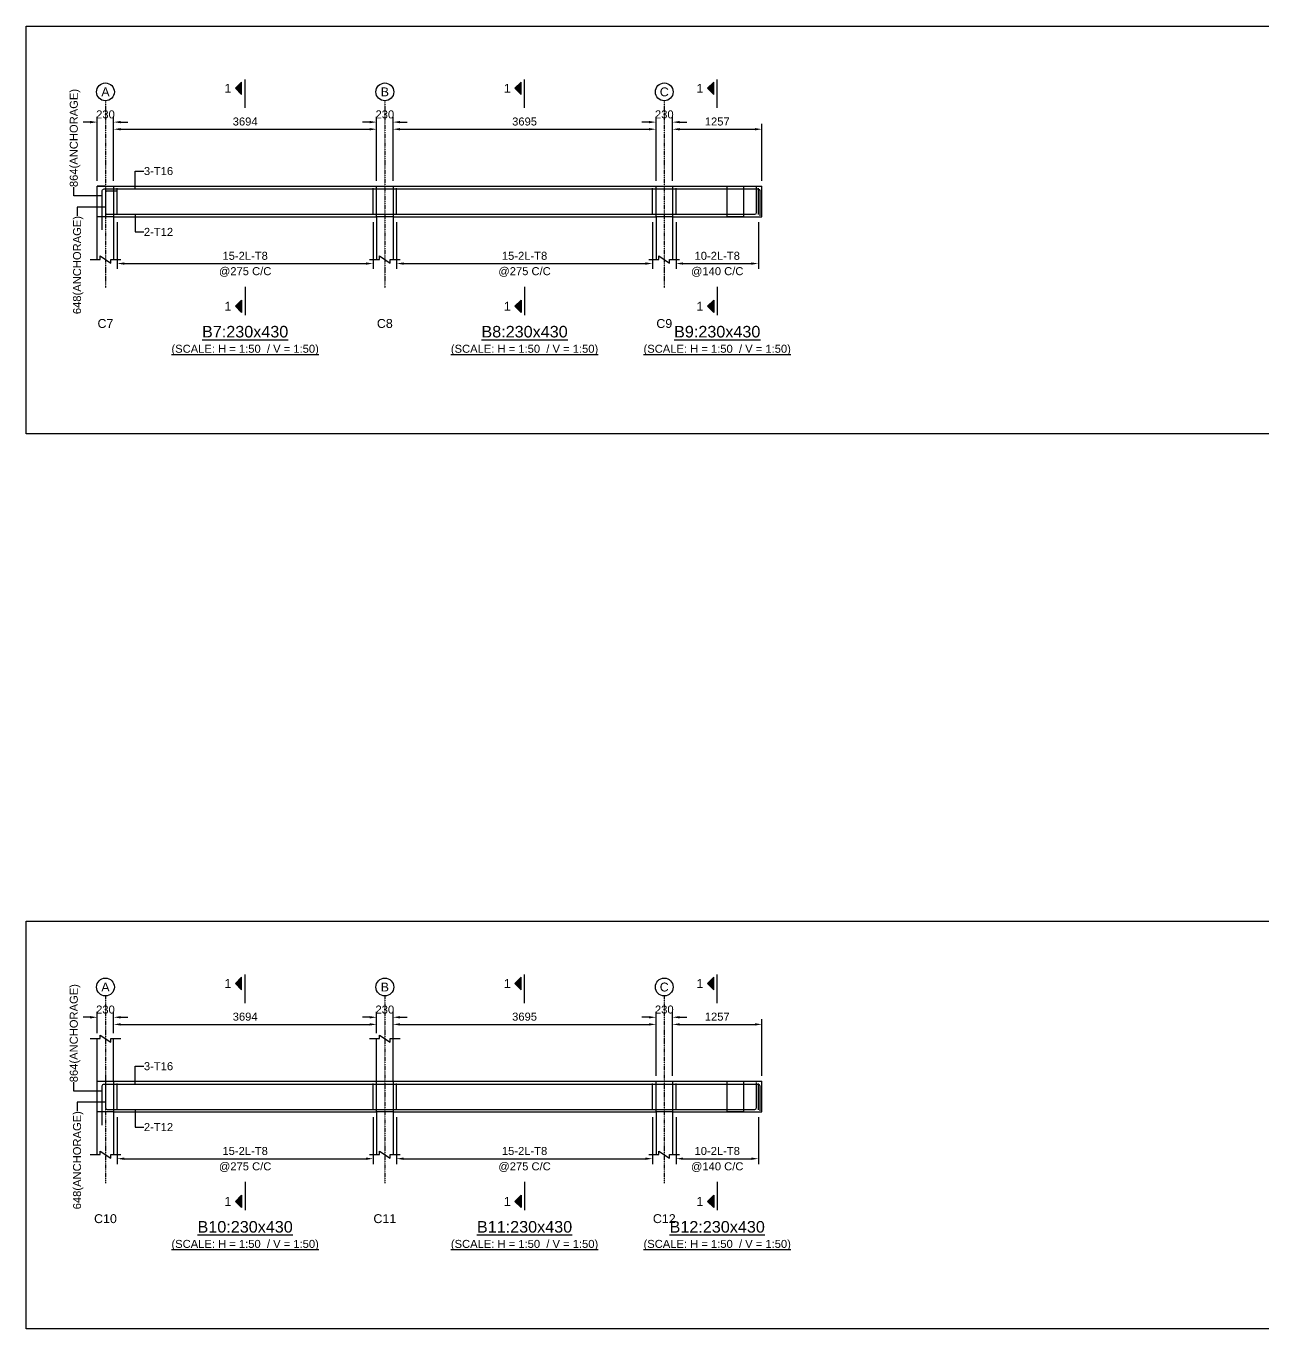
# Model space of a CAD drawing. Header units: inches. Extents: x -816171 to 9366335, y -450961 to 689132.
# Drawn here: x 2639251 to 2673996, y 283826 to 320446 of the extents above; entities that cross this region are included whole.
import ezdxf
from ezdxf.enums import TextEntityAlignment as Align

# ---------------------------------------------------------------- set-up
doc = ezdxf.new("R2010")
doc.units = ezdxf.units.IN
doc.header["$MEASUREMENT"] = 0
doc.linetypes.add('SCCenter', pattern=[1.2, 0.5, -0.3, 0.1, -0.3])
doc.linetypes.add('SCHidden', pattern=[1000, 500, -500])
for name, color, linetype in [('Concrete Line', 2, 'Continuous'), ('Cut Line', 31, 'Continuous'), ('Dimension', 31, 'Continuous'), ('Grid', 8, 'Continuous'), ('Labels', 4, 'Continuous'), ('Labels_Support', 4, 'Continuous'), ('Link', 225, 'Continuous'), ('Reinforcement', 130, 'Continuous'), ('Schedule Border', 60, 'Continuous'), ('Section Mark', 5, 'Continuous'), ('Solid', 25, 'Continuous'), ('Text', 31, 'Continuous'), ('Text_Scale', 31, 'Continuous')]:
    doc.layers.add(name, color=color, linetype=linetype)
doc.styles.add('SC-SansSerif', font='SansSerif')
doc.styles.get("Standard").update_dxf_attribs({"font": 'txt.shx'})
doc.dimstyles.new('SCBBSDimStyl', dxfattribs={"dimtxt": 225, "dimasz": 200, "dimexe": 150, "dimexo": 150, "dimgap": 100, "dimtad": 1, "dimtoh": 1, "dimdec": 0, "dimzin": 0, "dimdsep": 46, "dimtxsty": 'SC-SansSerif', "dimcen": 0.09, "dimclrd": 8, "dimclre": 8, "dimclrt": 31, "dimadec": 0, "dimazin": 0, "dimtfac": 1, "dimtdec": 0, "dimtix": 1, "dimtofl": 0, "dimtmove": 0, "dimatfit": 3, "dimfxl": 1, "dimtolj": 1, "dimtzin": 0, "dimarcsym": 0})
doc.dimstyles.get("Standard").update_dxf_attribs({"dimtxt": 0.18, "dimasz": 0.18, "dimexe": 0.18, "dimexo": 0.0625, "dimgap": 0.09, "dimtad": 0, "dimtih": 1, "dimtoh": 1, "dimdec": 4, "dimzin": 0, "dimdsep": 46, "dimtxsty": 'Standard', "dimcen": 0.09, "dimadec": 0, "dimazin": 0, "dimtfac": 1, "dimtdec": 4, "dimtofl": 0, "dimtmove": 0, "dimatfit": 3, "dimfxl": 1, "dimtolj": 1, "dimtzin": 0, "dimarcsym": 0})

# ---------------------------------------------------------------- blocks, each defined once
blk = doc.blocks.new('*D833')
at = {"layer": 'DEFPOINTS', "color": 0, "transparency": 16777216}
for p in [(2641811, 315086), (2648999, 315086), (2648999, 313771)]:
    blk.add_point(p, dxfattribs=at)
at = {"layer": 'Dimension', "color": 8, "lineweight": -2, "transparency": 16777216}
for p, q in [((2641811, 314936), (2641811, 313621)), ((2648999, 314936), (2648999, 313621)), ((2642011, 313771), (2648799, 313771))]:
    blk.add_line(p, q, dxfattribs=at)
at = {"layer": 'Dimension', "color": 8, "transparency": 16777216}
for points in [[(2642011, 313804), (2642011, 313738), (2641811, 313771)], [(2648799, 313804), (2648799, 313738), (2648999, 313771)]]:
    blk.add_solid(points, dxfattribs=at)
at = {"layer": 'Dimension', "color": 31, "transparency": 16777216, "char_height": 225, "attachment_point": 5, "style": 'SC-SansSerif'}
for s, insert in [('\\A1;15-2L-T8', (2645405, 313987)), ('\\A1;@275 C/C', (2645405, 313534))]:
    blk.add_mtext(s, dxfattribs=dict(at, insert=insert))
blk = doc.blocks.new('*D834')
at = {"layer": 'DEFPOINTS', "color": 0, "transparency": 16777216}
for p in [(2649659, 315086), (2656849, 315086), (2656849, 313771)]:
    blk.add_point(p, dxfattribs=at)
at = {"layer": 'Dimension', "color": 8, "lineweight": -2, "transparency": 16777216}
for p, q in [((2649659, 314936), (2649659, 313621)), ((2656849, 314936), (2656849, 313621)), ((2649859, 313771), (2656649, 313771))]:
    blk.add_line(p, q, dxfattribs=at)
at = {"layer": 'Dimension', "color": 8, "transparency": 16777216}
for points in [[(2649859, 313804), (2649859, 313738), (2649659, 313771)], [(2656649, 313804), (2656649, 313738), (2656849, 313771)]]:
    blk.add_solid(points, dxfattribs=at)
at = {"layer": 'Dimension', "color": 31, "transparency": 16777216, "char_height": 225, "attachment_point": 5, "style": 'SC-SansSerif'}
for s, insert in [('\\A1;15-2L-T8', (2653254, 313987)), ('\\A1;@275 C/C', (2653254, 313534))]:
    blk.add_mtext(s, dxfattribs=dict(at, insert=insert))
blk = doc.blocks.new('*D835')
at = {"layer": 'DEFPOINTS', "color": 0, "transparency": 16777216}
for p in [(2657509, 315086), (2659823, 315086), (2659823, 313771)]:
    blk.add_point(p, dxfattribs=at)
at = {"layer": 'Dimension', "color": 8, "lineweight": -2, "transparency": 16777216}
for p, q in [((2657509, 314936), (2657509, 313621)), ((2659823, 314936), (2659823, 313621)), ((2657709, 313771), (2659623, 313771))]:
    blk.add_line(p, q, dxfattribs=at)
at = {"layer": 'Dimension', "color": 8, "transparency": 16777216}
for points in [[(2657709, 313804), (2657709, 313738), (2657509, 313771)], [(2659623, 313804), (2659623, 313738), (2659823, 313771)]]:
    blk.add_solid(points, dxfattribs=at)
at = {"layer": 'Dimension', "color": 31, "transparency": 16777216, "char_height": 225, "attachment_point": 5, "style": 'SC-SansSerif'}
for s, insert in [('\\A1;10-2L-T8', (2658666, 313987)), ('\\A1;@140 C/C', (2658666, 313534))]:
    blk.add_mtext(s, dxfattribs=dict(at, insert=insert))
blk = doc.blocks.new('*D842')
at = {"layer": 'DEFPOINTS', "color": 0, "transparency": 16777216}
for p in [(2649099, 317546), (2641711, 315946), (2649099, 315946)]:
    blk.add_point(p, dxfattribs=at)
at = {"layer": 'Dimension', "color": 8, "lineweight": -2, "transparency": 16777216}
for p, q in [((2641711, 316096), (2641711, 317696)), ((2641911, 317546), (2648899, 317546)), ((2649099, 316096), (2649099, 317696))]:
    blk.add_line(p, q, dxfattribs=at)
at = {"layer": 'Dimension', "color": 8, "transparency": 16777216}
for points in [[(2641911, 317579), (2641911, 317513), (2641711, 317546)], [(2648899, 317579), (2648899, 317513), (2649099, 317546)]]:
    blk.add_solid(points, dxfattribs=at)
at = {"layer": 'Dimension', "color": 31, "transparency": 16777216, "insert": (2645405, 317762), "char_height": 225, "attachment_point": 5, "style": 'SC-SansSerif'}
blk.add_mtext('\\A1;3694', dxfattribs=at)
blk = doc.blocks.new('*D843')
at = {"layer": 'DEFPOINTS', "color": 0, "transparency": 16777216}
for p in [(2656949, 317546), (2649559, 315946), (2656949, 315946)]:
    blk.add_point(p, dxfattribs=at)
at = {"layer": 'Dimension', "color": 8, "lineweight": -2, "transparency": 16777216}
for p, q in [((2649559, 316096), (2649559, 317696)), ((2649759, 317546), (2656749, 317546)), ((2656949, 316096), (2656949, 317696))]:
    blk.add_line(p, q, dxfattribs=at)
at = {"layer": 'Dimension', "color": 8, "transparency": 16777216}
for points in [[(2649759, 317579), (2649759, 317513), (2649559, 317546)], [(2656749, 317579), (2656749, 317513), (2656949, 317546)]]:
    blk.add_solid(points, dxfattribs=at)
at = {"layer": 'Dimension', "color": 31, "transparency": 16777216, "insert": (2653254, 317762), "char_height": 225, "attachment_point": 5, "style": 'SC-SansSerif'}
blk.add_mtext('\\A1;3695', dxfattribs=at)
blk = doc.blocks.new('*D844')
at = {"layer": 'DEFPOINTS', "color": 0, "transparency": 16777216}
for p in [(2659923, 317546), (2657409, 315946), (2659923, 315946)]:
    blk.add_point(p, dxfattribs=at)
at = {"layer": 'Dimension', "color": 8, "lineweight": -2, "transparency": 16777216}
for p, q in [((2657409, 316096), (2657409, 317696)), ((2657609, 317546), (2659723, 317546)), ((2659923, 316096), (2659923, 317696))]:
    blk.add_line(p, q, dxfattribs=at)
at = {"layer": 'Dimension', "color": 8, "transparency": 16777216}
for points in [[(2657609, 317579), (2657609, 317513), (2657409, 317546)], [(2659723, 317579), (2659723, 317513), (2659923, 317546)]]:
    blk.add_solid(points, dxfattribs=at)
at = {"layer": 'Dimension', "color": 31, "transparency": 16777216, "insert": (2658666, 317762), "char_height": 225, "attachment_point": 5, "style": 'SC-SansSerif'}
blk.add_mtext('\\A1;1257', dxfattribs=at)
blk = doc.blocks.new('*D845')
at = {"layer": 'DEFPOINTS', "color": 0, "transparency": 16777216}
for p in [(2641711, 317746), (2641251, 315946), (2641711, 315946)]:
    blk.add_point(p, dxfattribs=at)
at = {"layer": 'Dimension', "color": 8, "lineweight": -2, "transparency": 16777216}
for p, q in [((2641251, 316096), (2641251, 317896)), ((2641711, 316096), (2641711, 317896)), ((2641051, 317746), (2640851, 317746)), ((2641911, 317746), (2642111, 317746))]:
    blk.add_line(p, q, dxfattribs=at)
at = {"layer": 'Dimension', "color": 8, "transparency": 16777216}
for points in [[(2641051, 317779), (2641051, 317713), (2641251, 317746)], [(2641911, 317779), (2641911, 317713), (2641711, 317746)]]:
    blk.add_solid(points, dxfattribs=at)
at = {"layer": 'Dimension', "color": 31, "transparency": 16777216, "insert": (2641481, 317962), "char_height": 225, "attachment_point": 5, "style": 'SC-SansSerif'}
blk.add_mtext('\\A1;230', dxfattribs=at)
blk = doc.blocks.new('*D846')
at = {"layer": 'DEFPOINTS', "color": 0, "transparency": 16777216}
for p in [(2649559, 317746), (2649099, 315946), (2649559, 315946)]:
    blk.add_point(p, dxfattribs=at)
at = {"layer": 'Dimension', "color": 8, "lineweight": -2, "transparency": 16777216}
for p, q in [((2649099, 316096), (2649099, 317896)), ((2649559, 316096), (2649559, 317896)), ((2648899, 317746), (2648699, 317746)), ((2649759, 317746), (2649959, 317746))]:
    blk.add_line(p, q, dxfattribs=at)
at = {"layer": 'Dimension', "color": 8, "transparency": 16777216}
for points in [[(2648899, 317779), (2648899, 317713), (2649099, 317746)], [(2649759, 317779), (2649759, 317713), (2649559, 317746)]]:
    blk.add_solid(points, dxfattribs=at)
at = {"layer": 'Dimension', "color": 31, "transparency": 16777216, "insert": (2649329, 317962), "char_height": 225, "attachment_point": 5, "style": 'SC-SansSerif'}
blk.add_mtext('\\A1;230', dxfattribs=at)
blk = doc.blocks.new('*D847')
at = {"layer": 'DEFPOINTS', "color": 0, "transparency": 16777216}
for p in [(2657409, 317746), (2656949, 315946), (2657409, 315946)]:
    blk.add_point(p, dxfattribs=at)
at = {"layer": 'Dimension', "color": 8, "lineweight": -2, "transparency": 16777216}
for p, q in [((2656949, 316096), (2656949, 317896)), ((2657409, 316096), (2657409, 317896)), ((2656749, 317746), (2656549, 317746)), ((2657609, 317746), (2657809, 317746))]:
    blk.add_line(p, q, dxfattribs=at)
at = {"layer": 'Dimension', "color": 8, "transparency": 16777216}
for points in [[(2656749, 317779), (2656749, 317713), (2656949, 317746)], [(2657609, 317779), (2657609, 317713), (2657409, 317746)]]:
    blk.add_solid(points, dxfattribs=at)
at = {"layer": 'Dimension', "color": 31, "transparency": 16777216, "insert": (2657179, 317962), "char_height": 225, "attachment_point": 5, "style": 'SC-SansSerif'}
blk.add_mtext('\\A1;230', dxfattribs=at)
blk = doc.blocks.new('*D848')
at = {"layer": 'DEFPOINTS', "color": 0, "transparency": 16777216}
for p in [(2641811, 289926), (2648999, 289926), (2648999, 288611)]:
    blk.add_point(p, dxfattribs=at)
at = {"layer": 'Dimension', "color": 8, "lineweight": -2, "transparency": 16777216}
for p, q in [((2641811, 289776), (2641811, 288461)), ((2648999, 289776), (2648999, 288461)), ((2642011, 288611), (2648799, 288611))]:
    blk.add_line(p, q, dxfattribs=at)
at = {"layer": 'Dimension', "color": 8, "transparency": 16777216}
for points in [[(2642011, 288644), (2642011, 288578), (2641811, 288611)], [(2648799, 288644), (2648799, 288578), (2648999, 288611)]]:
    blk.add_solid(points, dxfattribs=at)
at = {"layer": 'Dimension', "color": 31, "transparency": 16777216, "char_height": 225, "attachment_point": 5, "style": 'SC-SansSerif'}
for s, insert in [('\\A1;15-2L-T8', (2645405, 288827)), ('\\A1;@275 C/C', (2645405, 288374))]:
    blk.add_mtext(s, dxfattribs=dict(at, insert=insert))
blk = doc.blocks.new('*D849')
at = {"layer": 'DEFPOINTS', "color": 0, "transparency": 16777216}
for p in [(2649659, 289926), (2656849, 289926), (2656849, 288611)]:
    blk.add_point(p, dxfattribs=at)
at = {"layer": 'Dimension', "color": 8, "lineweight": -2, "transparency": 16777216}
for p, q in [((2649659, 289776), (2649659, 288461)), ((2656849, 289776), (2656849, 288461)), ((2649859, 288611), (2656649, 288611))]:
    blk.add_line(p, q, dxfattribs=at)
at = {"layer": 'Dimension', "color": 8, "transparency": 16777216}
for points in [[(2649859, 288644), (2649859, 288578), (2649659, 288611)], [(2656649, 288644), (2656649, 288578), (2656849, 288611)]]:
    blk.add_solid(points, dxfattribs=at)
at = {"layer": 'Dimension', "color": 31, "transparency": 16777216, "char_height": 225, "attachment_point": 5, "style": 'SC-SansSerif'}
for s, insert in [('\\A1;15-2L-T8', (2653254, 288827)), ('\\A1;@275 C/C', (2653254, 288374))]:
    blk.add_mtext(s, dxfattribs=dict(at, insert=insert))
blk = doc.blocks.new('*D850')
at = {"layer": 'DEFPOINTS', "color": 0, "transparency": 16777216}
for p in [(2657509, 289926), (2659823, 289926), (2659823, 288611)]:
    blk.add_point(p, dxfattribs=at)
at = {"layer": 'Dimension', "color": 8, "lineweight": -2, "transparency": 16777216}
for p, q in [((2657509, 289776), (2657509, 288461)), ((2659823, 289776), (2659823, 288461)), ((2657709, 288611), (2659623, 288611))]:
    blk.add_line(p, q, dxfattribs=at)
at = {"layer": 'Dimension', "color": 8, "transparency": 16777216}
for points in [[(2657709, 288644), (2657709, 288578), (2657509, 288611)], [(2659623, 288644), (2659623, 288578), (2659823, 288611)]]:
    blk.add_solid(points, dxfattribs=at)
at = {"layer": 'Dimension', "color": 31, "transparency": 16777216, "char_height": 225, "attachment_point": 5, "style": 'SC-SansSerif'}
for s, insert in [('\\A1;10-2L-T8', (2658666, 288827)), ('\\A1;@140 C/C', (2658666, 288374))]:
    blk.add_mtext(s, dxfattribs=dict(at, insert=insert))
blk = doc.blocks.new('*D784')
at = {"layer": 'DEFPOINTS', "color": 0, "transparency": 16777216}
for p in [(2649099, 292386), (2641711, 291986), (2649099, 291986)]:
    blk.add_point(p, dxfattribs=at)
at = {"layer": 'Dimension', "color": 8, "lineweight": -2, "transparency": 16777216}
for p, q in [((2641711, 292136), (2641711, 292536)), ((2641911, 292386), (2648899, 292386)), ((2649099, 292136), (2649099, 292536))]:
    blk.add_line(p, q, dxfattribs=at)
at = {"layer": 'Dimension', "color": 8, "transparency": 16777216}
for points in [[(2641911, 292419), (2641911, 292353), (2641711, 292386)], [(2648899, 292419), (2648899, 292353), (2649099, 292386)]]:
    blk.add_solid(points, dxfattribs=at)
at = {"layer": 'Dimension', "color": 31, "transparency": 16777216, "insert": (2645405, 292602), "char_height": 225, "attachment_point": 5, "style": 'SC-SansSerif'}
blk.add_mtext('\\A1;3694', dxfattribs=at)
blk = doc.blocks.new('*D785')
at = {"layer": 'DEFPOINTS', "color": 0, "transparency": 16777216}
for p in [(2656949, 292386), (2649559, 291986), (2656949, 290786)]:
    blk.add_point(p, dxfattribs=at)
at = {"layer": 'Dimension', "color": 8, "lineweight": -2, "transparency": 16777216}
for p, q in [((2649559, 292136), (2649559, 292536)), ((2649759, 292386), (2656749, 292386)), ((2656949, 290936), (2656949, 292536))]:
    blk.add_line(p, q, dxfattribs=at)
at = {"layer": 'Dimension', "color": 8, "transparency": 16777216}
for points in [[(2649759, 292419), (2649759, 292353), (2649559, 292386)], [(2656749, 292419), (2656749, 292353), (2656949, 292386)]]:
    blk.add_solid(points, dxfattribs=at)
at = {"layer": 'Dimension', "color": 31, "transparency": 16777216, "insert": (2653254, 292602), "char_height": 225, "attachment_point": 5, "style": 'SC-SansSerif'}
blk.add_mtext('\\A1;3695', dxfattribs=at)
blk = doc.blocks.new('*D786')
at = {"layer": 'DEFPOINTS', "color": 0, "transparency": 16777216}
for p in [(2659923, 292386), (2657409, 290786), (2659923, 290786)]:
    blk.add_point(p, dxfattribs=at)
at = {"layer": 'Dimension', "color": 8, "lineweight": -2, "transparency": 16777216}
for p, q in [((2657409, 290936), (2657409, 292536)), ((2657609, 292386), (2659723, 292386)), ((2659923, 290936), (2659923, 292536))]:
    blk.add_line(p, q, dxfattribs=at)
at = {"layer": 'Dimension', "color": 8, "transparency": 16777216}
for points in [[(2657609, 292419), (2657609, 292353), (2657409, 292386)], [(2659723, 292419), (2659723, 292353), (2659923, 292386)]]:
    blk.add_solid(points, dxfattribs=at)
at = {"layer": 'Dimension', "color": 31, "transparency": 16777216, "insert": (2658666, 292602), "char_height": 225, "attachment_point": 5, "style": 'SC-SansSerif'}
blk.add_mtext('\\A1;1257', dxfattribs=at)
blk = doc.blocks.new('*D787')
at = {"layer": 'DEFPOINTS', "color": 0, "transparency": 16777216}
for p in [(2641711, 292586), (2641251, 291986), (2641711, 291986)]:
    blk.add_point(p, dxfattribs=at)
at = {"layer": 'Dimension', "color": 8, "lineweight": -2, "transparency": 16777216}
for p, q in [((2641251, 292136), (2641251, 292736)), ((2641711, 292136), (2641711, 292736)), ((2641051, 292586), (2640851, 292586)), ((2641911, 292586), (2642111, 292586))]:
    blk.add_line(p, q, dxfattribs=at)
at = {"layer": 'Dimension', "color": 8, "transparency": 16777216}
for points in [[(2641051, 292619), (2641051, 292553), (2641251, 292586)], [(2641911, 292619), (2641911, 292553), (2641711, 292586)]]:
    blk.add_solid(points, dxfattribs=at)
at = {"layer": 'Dimension', "color": 31, "transparency": 16777216, "insert": (2641481, 292802), "char_height": 225, "attachment_point": 5, "style": 'SC-SansSerif'}
blk.add_mtext('\\A1;230', dxfattribs=at)
blk = doc.blocks.new('*D788')
at = {"layer": 'DEFPOINTS', "color": 0, "transparency": 16777216}
for p in [(2649559, 292586), (2649099, 291986), (2649559, 290786)]:
    blk.add_point(p, dxfattribs=at)
at = {"layer": 'Dimension', "color": 8, "lineweight": -2, "transparency": 16777216}
for p, q in [((2649099, 292136), (2649099, 292736)), ((2649559, 290936), (2649559, 292736)), ((2648899, 292586), (2648699, 292586)), ((2649759, 292586), (2649959, 292586))]:
    blk.add_line(p, q, dxfattribs=at)
at = {"layer": 'Dimension', "color": 8, "transparency": 16777216}
for points in [[(2648899, 292619), (2648899, 292553), (2649099, 292586)], [(2649759, 292619), (2649759, 292553), (2649559, 292586)]]:
    blk.add_solid(points, dxfattribs=at)
at = {"layer": 'Dimension', "color": 31, "transparency": 16777216, "insert": (2649329, 292802), "char_height": 225, "attachment_point": 5, "style": 'SC-SansSerif'}
blk.add_mtext('\\A1;230', dxfattribs=at)
blk = doc.blocks.new('*D789')
at = {"layer": 'DEFPOINTS', "color": 0, "transparency": 16777216}
for p in [(2657409, 292586), (2656949, 290786), (2657409, 290786)]:
    blk.add_point(p, dxfattribs=at)
at = {"layer": 'Dimension', "color": 8, "lineweight": -2, "transparency": 16777216}
for p, q in [((2656949, 290936), (2656949, 292736)), ((2657409, 290936), (2657409, 292736)), ((2656749, 292586), (2656549, 292586)), ((2657609, 292586), (2657809, 292586))]:
    blk.add_line(p, q, dxfattribs=at)
at = {"layer": 'Dimension', "color": 8, "transparency": 16777216}
for points in [[(2656749, 292619), (2656749, 292553), (2656949, 292586)], [(2657609, 292619), (2657609, 292553), (2657409, 292586)]]:
    blk.add_solid(points, dxfattribs=at)
at = {"layer": 'Dimension', "color": 31, "transparency": 16777216, "insert": (2657179, 292802), "char_height": 225, "attachment_point": 5, "style": 'SC-SansSerif'}
blk.add_mtext('\\A1;230', dxfattribs=at)

msp = doc.modelspace()

# ---------------------------------------------------------------- hatches: boundary and pattern name
at = {"layer": 'Solid'}
for points in [[(2645304.63876, 318870.9465), (2645129.63876, 318695.9465), (2645304.63876, 318520.9465), (2645304.63876, 318870.9465)], [(2653154.13876, 318870.9465), (2652979.13876, 318695.9465), (2653154.13876, 318520.9465), (2653154.13876, 318870.9465)], [(2658566.13876, 318870.9465), (2658391.13876, 318695.9465), (2658566.13876, 318520.9465), (2658566.13876, 318870.9465)], [(2645304.63876, 312395.9465), (2645129.63876, 312570.9465), (2645304.63876, 312745.9465), (2645304.63876, 312395.9465)], [(2653154.13876, 312395.9465), (2652979.13876, 312570.9465), (2653154.13876, 312745.9465), (2653154.13876, 312395.9465)], [(2658566.13876, 312395.9465), (2658391.13876, 312570.9465), (2658566.13876, 312745.9465), (2658566.13876, 312395.9465)], [(2645304.63876, 293710.9465), (2645129.63876, 293535.9465), (2645304.63876, 293360.9465), (2645304.63876, 293710.9465)], [(2653154.13876, 293710.9465), (2652979.13876, 293535.9465), (2653154.13876, 293360.9465), (2653154.13876, 293710.9465)], [(2658566.13876, 293710.9465), (2658391.13876, 293535.9465), (2658566.13876, 293360.9465), (2658566.13876, 293710.9465)], [(2645304.63876, 287235.9465), (2645129.63876, 287410.9465), (2645304.63876, 287585.9465), (2645304.63876, 287235.9465)], [(2653154.13876, 287235.9465), (2652979.13876, 287410.9465), (2653154.13876, 287585.9465), (2653154.13876, 287235.9465)], [(2658566.13876, 287235.9465), (2658391.13876, 287410.9465), (2658566.13876, 287585.9465), (2658566.13876, 287235.9465)]]:
    msp.add_hatch(color=256, dxfattribs=at).paths.add_polyline_path(points, flags=0)

# ---------------------------------------------------------------- linework, layer by layer
at = {"layer": 'Concrete Line'}
for p, q in [((2641250.63876, 313885.9465), (2641250.63876, 315945.9465)), ((2641480.63876, 315945.9465), (2641250.63876, 315945.9465)), ((2659922.63876, 315085.9465), (2659922.63876, 315945.9465)), ((2641710.63876, 315085.9465), (2641710.63876, 313885.9465)), ((2649098.63876, 315085.9465), (2649098.63876, 313885.9465)), ((2649558.63876, 315085.9465), (2649558.63876, 313885.9465)), ((2656948.63876, 315085.9465), (2656948.63876, 313885.9465)), ((2657408.63876, 315085.9465), (2657408.63876, 313885.9465)), ((2641250.63876, 288725.9465), (2641250.63876, 291985.9465)), ((2641710.63876, 290785.9465), (2641710.63876, 291985.9465)), ((2649098.63876, 290785.9465), (2649098.63876, 291985.9465)), ((2649558.63876, 290785.9465), (2649558.63876, 291985.9465)), ((2659922.63876, 289925.9465), (2659922.63876, 290785.9465)), ((2641710.63876, 289925.9465), (2641710.63876, 288725.9465)), ((2649098.63876, 289925.9465), (2649098.63876, 288725.9465)), ((2649558.63876, 289925.9465), (2649558.63876, 288725.9465)), ((2656948.63876, 289925.9465), (2656948.63876, 288725.9465)), ((2657408.63876, 289925.9465), (2657408.63876, 288725.9465))]:
    msp.add_line(p, q, dxfattribs=at)
for points in [[(2641250.63876, 315945.9465), (2641710.63876, 315945.9465), (2641710.63876, 315945.9465), (2641710.63876, 315085.9465), (2641710.63876, 315085.9465), (2641250.63876, 315085.9465), (2641250.63876, 315085.9465), (2641250.63876, 315945.9465)], [(2649098.63876, 315945.9465), (2649558.63876, 315945.9465), (2649558.63876, 315945.9465), (2649558.63876, 315085.9465), (2649558.63876, 315085.9465), (2649098.63876, 315085.9465), (2649098.63876, 315085.9465), (2649098.63876, 315945.9465)], [(2656948.63876, 315945.9465), (2657408.63876, 315945.9465), (2657408.63876, 315945.9465), (2657408.63876, 315085.9465), (2657408.63876, 315085.9465), (2656948.63876, 315085.9465), (2656948.63876, 315085.9465), (2656948.63876, 315945.9465)], [(2658948.63876, 315945.9465), (2659408.63876, 315945.9465), (2659408.63876, 315945.9465), (2659408.63876, 315085.9465), (2659408.63876, 315085.9465), (2658948.63876, 315085.9465), (2658948.63876, 315085.9465), (2658948.63876, 315945.9465)], [(2641250.63876, 290785.9465), (2641710.63876, 290785.9465), (2641710.63876, 290785.9465), (2641710.63876, 289925.9465), (2641710.63876, 289925.9465), (2641250.63876, 289925.9465), (2641250.63876, 289925.9465), (2641250.63876, 290785.9465)], [(2649098.63876, 290785.9465), (2649558.63876, 290785.9465), (2649558.63876, 290785.9465), (2649558.63876, 289925.9465), (2649558.63876, 289925.9465), (2649098.63876, 289925.9465), (2649098.63876, 289925.9465), (2649098.63876, 290785.9465)], [(2656948.63876, 290785.9465), (2657408.63876, 290785.9465), (2657408.63876, 290785.9465), (2657408.63876, 289925.9465), (2657408.63876, 289925.9465), (2656948.63876, 289925.9465), (2656948.63876, 289925.9465), (2656948.63876, 290785.9465)], [(2658948.63876, 290785.9465), (2659408.63876, 290785.9465), (2659408.63876, 290785.9465), (2659408.63876, 289925.9465), (2659408.63876, 289925.9465), (2658948.63876, 289925.9465), (2658948.63876, 289925.9465), (2658948.63876, 290785.9465)]]:
    msp.add_lwpolyline(points, close=True, dxfattribs=at)
at = {"layer": 'Concrete Line', "linetype": 'SCHidden'}
for points in [[(2641250.63876, 315945.9465), (2641710.63876, 315945.9465), (2641710.63876, 315945.9465), (2641710.63876, 315085.9465), (2641710.63876, 315085.9465), (2641250.63876, 315085.9465), (2641250.63876, 315085.9465), (2641250.63876, 315945.9465)], [(2649098.63876, 315945.9465), (2649558.63876, 315945.9465), (2649558.63876, 315945.9465), (2649558.63876, 315085.9465), (2649558.63876, 315085.9465), (2649098.63876, 315085.9465), (2649098.63876, 315085.9465), (2649098.63876, 315945.9465)], [(2656948.63876, 315945.9465), (2657408.63876, 315945.9465), (2657408.63876, 315945.9465), (2657408.63876, 315085.9465), (2657408.63876, 315085.9465), (2656948.63876, 315085.9465), (2656948.63876, 315085.9465), (2656948.63876, 315945.9465)], [(2658948.63876, 315945.9465), (2659408.63876, 315945.9465), (2659408.63876, 315945.9465), (2659408.63876, 315085.9465), (2659408.63876, 315085.9465), (2658948.63876, 315085.9465), (2658948.63876, 315085.9465), (2658948.63876, 315945.9465)], [(2641250.63876, 290785.9465), (2641710.63876, 290785.9465), (2641710.63876, 290785.9465), (2641710.63876, 289925.9465), (2641710.63876, 289925.9465), (2641250.63876, 289925.9465), (2641250.63876, 289925.9465), (2641250.63876, 290785.9465)], [(2649098.63876, 290785.9465), (2649558.63876, 290785.9465), (2649558.63876, 290785.9465), (2649558.63876, 289925.9465), (2649558.63876, 289925.9465), (2649098.63876, 289925.9465), (2649098.63876, 289925.9465), (2649098.63876, 290785.9465)], [(2656948.63876, 290785.9465), (2657408.63876, 290785.9465), (2657408.63876, 290785.9465), (2657408.63876, 289925.9465), (2657408.63876, 289925.9465), (2656948.63876, 289925.9465), (2656948.63876, 289925.9465), (2656948.63876, 290785.9465)], [(2658948.63876, 290785.9465), (2659408.63876, 290785.9465), (2659408.63876, 290785.9465), (2659408.63876, 289925.9465), (2659408.63876, 289925.9465), (2658948.63876, 289925.9465), (2658948.63876, 289925.9465), (2658948.63876, 290785.9465)]]:
    msp.add_lwpolyline(points, close=True, dxfattribs=at)
at = {"layer": 'Concrete Line'}
for points in [[(2641480.63876, 315945.9465), (2649328.63876, 315945.9465)], [(2649328.63876, 315945.9465), (2657178.63876, 315945.9465)], [(2657178.63876, 315945.9465), (2659922.63876, 315945.9465)], [(2641710.63876, 315085.9465), (2649098.63876, 315085.9465)], [(2649558.63876, 315085.9465), (2656948.63876, 315085.9465)], [(2657408.63876, 315085.9465), (2659922.63876, 315085.9465)], [(2641710.63876, 290785.9465), (2649098.63876, 290785.9465)], [(2649558.63876, 290785.9465), (2657178.63876, 290785.9465)], [(2657178.63876, 290785.9465), (2659922.63876, 290785.9465)], [(2641710.63876, 289925.9465), (2649098.63876, 289925.9465)], [(2649558.63876, 289925.9465), (2656948.63876, 289925.9465)], [(2657408.63876, 289925.9465), (2659922.63876, 289925.9465)]]:
    msp.add_lwpolyline(points, dxfattribs=at)
at = {"layer": 'Cut Line'}
for points in [[(2641050.63876, 313885.9465), (2641330.63876, 313885.9465), (2641330.63876, 313985.9465), (2641630.63876, 313785.9465), (2641630.63876, 313885.9465), (2641910.63876, 313885.9465)], [(2648898.63876, 313885.9465), (2649178.63876, 313885.9465), (2649178.63876, 313985.9465), (2649478.63876, 313785.9465), (2649478.63876, 313885.9465), (2649758.63876, 313885.9465)], [(2656748.63876, 313885.9465), (2657028.63876, 313885.9465), (2657028.63876, 313985.9465), (2657328.63876, 313785.9465), (2657328.63876, 313885.9465), (2657608.63876, 313885.9465)], [(2641050.63876, 291985.9465), (2641330.63876, 291985.9465), (2641330.63876, 292085.9465), (2641630.63876, 291885.9465), (2641630.63876, 291985.9465), (2641910.63876, 291985.9465)], [(2648898.63876, 291985.9465), (2649178.63876, 291985.9465), (2649178.63876, 292085.9465), (2649478.63876, 291885.9465), (2649478.63876, 291985.9465), (2649758.63876, 291985.9465)], [(2641050.63876, 288725.9465), (2641330.63876, 288725.9465), (2641330.63876, 288825.9465), (2641630.63876, 288625.9465), (2641630.63876, 288725.9465), (2641910.63876, 288725.9465)], [(2648898.63876, 288725.9465), (2649178.63876, 288725.9465), (2649178.63876, 288825.9465), (2649478.63876, 288625.9465), (2649478.63876, 288725.9465), (2649758.63876, 288725.9465)], [(2656748.63876, 288725.9465), (2657028.63876, 288725.9465), (2657028.63876, 288825.9465), (2657328.63876, 288625.9465), (2657328.63876, 288725.9465), (2657608.63876, 288725.9465)]]:
    msp.add_lwpolyline(points, dxfattribs=at)
at = {"layer": 'Grid', "linetype": 'SCCenter'}
for p, q in [((2641480.63876, 318345.9465), (2641480.63876, 313085.9465)), ((2649328.63876, 318345.9465), (2649328.63876, 313085.9465)), ((2657178.63876, 318345.9465), (2657178.63876, 313085.9465)), ((2641480.63876, 293185.9465), (2641480.63876, 287925.9465)), ((2649328.63876, 293185.9465), (2649328.63876, 287925.9465)), ((2657178.63876, 293185.9465), (2657178.63876, 287925.9465))]:
    msp.add_line(p, q, dxfattribs=at)
at = {"layer": 'Grid'}
for centre in [(2641480.63876, 318595.9465), (2649328.63876, 318595.9465), (2657178.63876, 318595.9465), (2641480.63876, 293435.9465), (2649328.63876, 293435.9465), (2657178.63876, 293435.9465)]:
    msp.add_circle(centre, 250, dxfattribs=at)
at = {"layer": 'Link'}
for p, q in [((2641810.63876, 315145.9465), (2641810.63876, 315885.9465)), ((2648998.63876, 315145.9465), (2648998.63876, 315885.9465)), ((2649658.63876, 315145.9465), (2649658.63876, 315885.9465)), ((2656848.63876, 315145.9465), (2656848.63876, 315885.9465)), ((2657508.63876, 315145.9465), (2657508.63876, 315885.9465)), ((2659822.63876, 315145.9465), (2659822.63876, 315885.9465)), ((2641810.63876, 289985.9465), (2641810.63876, 290725.9465)), ((2648998.63876, 289985.9465), (2648998.63876, 290725.9465)), ((2649658.63876, 289985.9465), (2649658.63876, 290725.9465)), ((2656848.63876, 289985.9465), (2656848.63876, 290725.9465)), ((2657508.63876, 289985.9465), (2657508.63876, 290725.9465)), ((2659822.63876, 289985.9465), (2659822.63876, 290725.9465))]:
    msp.add_line(p, q, dxfattribs=at)
at = {"layer": 'Reinforcement'}
for points in [[(2641390.63876, 314717.9465), (2641390.63876, 315819.9465, -0.4142135624), (2641440.63876, 315869.9465), (2659812.14817, 315869.9465, -0.4142134778), (2659862.14817, 315819.9465), (2659862.14817, 315115.9465)], [(2641782.63876, 315805.9465), (2641532.63876, 315805.9465, 0.4142135624), (2641482.63876, 315755.9465), (2641482.63876, 315207.9465, 0.4142135624), (2641532.63876, 315157.9465), (2659720.14817, 315157.9465, 0.4142134778), (2659770.14817, 315207.9465), (2659770.14817, 315915.9465)], [(2641482.63876, 290873.9465), (2641482.63876, 290047.9465, 0.4142135624), (2641532.63876, 289997.9465), (2659720.14817, 289997.9465, 0.4142134778), (2659770.14817, 290047.9465), (2659770.14817, 290755.9465)], [(2641390.63876, 289557.9465), (2641390.63876, 290659.9465, -0.4142135624), (2641440.63876, 290709.9465), (2659812.14817, 290709.9465, -0.4142134778), (2659862.14817, 290659.9465), (2659862.14817, 289955.9465)]]:
    msp.add_lwpolyline(points, format="xyb", dxfattribs=at)
at = {"layer": 'Schedule Border'}
for points in [[(2639250.63876, 320445.9465), (2708892.14817, 320445.9465), (2708892.14817, 308985.9465), (2639250.63876, 308985.9465)], [(2639250.63876, 295285.9465), (2709122.14817, 295285.9465), (2709122.14817, 283825.9465), (2639250.63876, 283825.9465)]]:
    msp.add_lwpolyline(points, close=True, dxfattribs=at)
at = {"layer": 'Section Mark'}
for points in [[(2645304.63876, 318870.9465), (2645129.63876, 318695.9465), (2645304.63876, 318520.9465), (2645304.63876, 318870.9465)], [(2645404.63876, 318145.9465), (2645404.63876, 318945.9465)], [(2653154.13876, 318870.9465), (2652979.13876, 318695.9465), (2653154.13876, 318520.9465), (2653154.13876, 318870.9465)], [(2653254.13876, 318145.9465), (2653254.13876, 318945.9465)], [(2658566.13876, 318870.9465), (2658391.13876, 318695.9465), (2658566.13876, 318520.9465), (2658566.13876, 318870.9465)], [(2658666.13876, 318145.9465), (2658666.13876, 318945.9465)], [(2645404.63876, 313120.9465), (2645404.63876, 312320.9465)], [(2653254.13876, 313120.9465), (2653254.13876, 312320.9465)], [(2658666.13876, 313120.9465), (2658666.13876, 312320.9465)], [(2645304.63876, 312395.9465), (2645129.63876, 312570.9465), (2645304.63876, 312745.9465), (2645304.63876, 312395.9465)], [(2653154.13876, 312395.9465), (2652979.13876, 312570.9465), (2653154.13876, 312745.9465), (2653154.13876, 312395.9465)], [(2658566.13876, 312395.9465), (2658391.13876, 312570.9465), (2658566.13876, 312745.9465), (2658566.13876, 312395.9465)], [(2645304.63876, 293710.9465), (2645129.63876, 293535.9465), (2645304.63876, 293360.9465), (2645304.63876, 293710.9465)], [(2645404.63876, 292985.9465), (2645404.63876, 293785.9465)], [(2653154.13876, 293710.9465), (2652979.13876, 293535.9465), (2653154.13876, 293360.9465), (2653154.13876, 293710.9465)], [(2653254.13876, 292985.9465), (2653254.13876, 293785.9465)], [(2658566.13876, 293710.9465), (2658391.13876, 293535.9465), (2658566.13876, 293360.9465), (2658566.13876, 293710.9465)], [(2658666.13876, 292985.9465), (2658666.13876, 293785.9465)], [(2645404.63876, 287960.9465), (2645404.63876, 287160.9465)], [(2653254.13876, 287960.9465), (2653254.13876, 287160.9465)], [(2658666.13876, 287960.9465), (2658666.13876, 287160.9465)], [(2645304.63876, 287235.9465), (2645129.63876, 287410.9465), (2645304.63876, 287585.9465), (2645304.63876, 287235.9465)], [(2653154.13876, 287235.9465), (2652979.13876, 287410.9465), (2653154.13876, 287585.9465), (2653154.13876, 287235.9465)], [(2658566.13876, 287235.9465), (2658391.13876, 287410.9465), (2658566.13876, 287585.9465), (2658566.13876, 287235.9465)]]:
    msp.add_lwpolyline(points, dxfattribs=at)

# ---------------------------------------------------------------- texts
at = {"layer": 'Grid', "style": 'SC-SansSerif'}
for s, p in [('A', (2641480.63876, 318595.9465)), ('B', (2649328.63876, 318595.9465)), ('C', (2657178.63876, 318595.9465)), ('A', (2641480.63876, 293435.9465)), ('B', (2649328.63876, 293435.9465)), ('C', (2657178.63876, 293435.9465))]:
    msp.add_text(s, height=250, dxfattribs=at).set_placement(p, align=Align.MIDDLE)
at = {"layer": 'Labels', "style": 'SC-SansSerif'}
for s, p in [('%%uB7:230x430', (2645404.63876, 311595.9465)), ('%%uB8:230x430', (2653253.63876, 311595.9465)), ('%%uB9:230x430', (2658665.63876, 311595.9465)), ('%%uB10:230x430', (2645404.63876, 286435.9465)), ('%%uB11:230x430', (2653253.63876, 286435.9465)), ('%%uB12:230x430', (2658665.63876, 286435.9465))]:
    msp.add_text(s, height=325, dxfattribs=at).set_placement(p, align=Align.BOTTOM_CENTER)
at = {"layer": 'Labels_Support', "style": 'SC-SansSerif'}
for s, p in [('C7', (2641480.63876, 311885.9465)), ('C8', (2649328.63876, 311885.9465)), ('C9', (2657178.63876, 311885.9465)), ('C10', (2641480.63876, 286725.9465)), ('C11', (2649328.63876, 286725.9465)), ('C12', (2657178.63876, 286725.9465))]:
    msp.add_text(s, height=250, dxfattribs=at).set_placement(p, align=Align.BOTTOM_CENTER)
at = {"layer": 'Section Mark', "style": 'SC-SansSerif'}
for p in [(2645017.13876, 318695.9465), (2652866.63876, 318695.9465), (2658278.63876, 318695.9465), (2645017.13876, 312570.9465), (2652866.63876, 312570.9465), (2658278.63876, 312570.9465), (2645017.13876, 293535.9465), (2652866.63876, 293535.9465), (2658278.63876, 293535.9465), (2645017.13876, 287410.9465), (2652866.63876, 287410.9465), (2658278.63876, 287410.9465)]:
    msp.add_text('1', height=250, dxfattribs=at).set_placement(p, align=Align.MIDDLE_RIGHT)
at = {"layer": 'Text', "style": 'SC-SansSerif'}
for p in [(2640590.63876, 315919.9465), (2640590.63876, 290759.9465)]:
    msp.add_text('864(ANCHORAGE)', height=225, rotation=90, dxfattribs=at).set_placement(p, align=Align.MIDDLE_LEFT)
for s, p in [('3-T16', (2642560.63876, 316370.9465)), ('2-T12', (2642560.63876, 314660.9465)), ('3-T16', (2642560.63876, 291210.9465)), ('2-T12', (2642560.63876, 289500.9465))]:
    msp.add_text(s, height=225, dxfattribs=at).set_placement(p, align=Align.MIDDLE_LEFT)
for p in [(2640682.63876, 315107.9465), (2640682.63876, 289947.9465)]:
    msp.add_text('648(ANCHORAGE)', height=225, rotation=90, dxfattribs=at).set_placement(p, align=Align.MIDDLE_RIGHT)
at = {"layer": 'Text_Scale', "style": 'SC-SansSerif'}
for p in [(2645404.63876, 311195.9465), (2653253.63876, 311195.9465), (2658665.63876, 311195.9465), (2645404.63876, 286035.9465), (2653253.63876, 286035.9465), (2658665.63876, 286035.9465)]:
    msp.add_text('%%u(SCALE: H = 1:50  / V = 1:50)', height=225, dxfattribs=at).set_placement(p, align=Align.BOTTOM_CENTER)

# ---------------------------------------------------------------- dimensions: what is measured, and where the dimension line sits
at = {"layer": 'Dimension'}
for base, p1, p2, text, picture, middle in [((2641710.63876, 317745.9465), (2641250.63876, 315945.9465), (2641710.63876, 315945.9465), '230', '*D845', (2641480.63876, 317961.99588)), ((2649098.63876, 317545.9465), (2641710.63876, 315945.9465), (2649098.63876, 315945.9465), '3694', '*D842', (2645404.63876, 317761.99588)), ((2649558.63876, 317745.9465), (2649098.63876, 315945.9465), (2649558.63876, 315945.9465), '230', '*D846', (2649328.63876, 317961.99588)), ((2656948.63876, 317545.9465), (2649558.63876, 315945.9465), (2656948.63876, 315945.9465), '3695', '*D843', (2653253.63876, 317761.99588)), ((2657408.63876, 317745.9465), (2656948.63876, 315945.9465), (2657408.63876, 315945.9465), '230', '*D847', (2657178.63876, 317961.99588)), ((2659922.63876, 317545.9465), (2657408.63876, 315945.9465), (2659922.63876, 315945.9465), '1257', '*D844', (2658665.63876, 317761.84156)), ((2648998.63876, 313770.9465), (2641810.63876, 315085.9465), (2648998.63876, 315085.9465), '15-2L-T8\\X@275 C/C', '*D833', (2645404.63876, 313770.9465)), ((2656848.63876, 313770.9465), (2649658.63876, 315085.9465), (2656848.63876, 315085.9465), '15-2L-T8\\X@275 C/C', '*D834', (2653253.63876, 313770.9465)), ((2659822.63876, 313770.9465), (2657508.63876, 315085.9465), (2659822.63876, 315085.9465), '10-2L-T8\\X@140 C/C', '*D835', (2658665.63876, 313770.9465)), ((2641710.63876, 292585.9465), (2641250.63876, 291985.9465), (2641710.63876, 291985.9465), '230', '*D787', (2641480.63876, 292801.99588)), ((2649098.63876, 292385.9465), (2641710.63876, 291985.9465), (2649098.63876, 291985.9465), '3694', '*D784', (2645404.63876, 292601.99588)), ((2649558.63876, 292585.9465), (2649098.63876, 291985.9465), (2649558.63876, 290785.9465), '230', '*D788', (2649328.63876, 292801.99588)), ((2656948.63876, 292385.9465), (2649558.63876, 291985.9465), (2656948.63876, 290785.9465), '3695', '*D785', (2653253.63876, 292601.99588)), ((2657408.63876, 292585.9465), (2656948.63876, 290785.9465), (2657408.63876, 290785.9465), '230', '*D789', (2657178.63876, 292801.99588)), ((2659922.63876, 292385.9465), (2657408.63876, 290785.9465), (2659922.63876, 290785.9465), '1257', '*D786', (2658665.63876, 292601.84156)), ((2648998.63876, 288610.9465), (2641810.63876, 289925.9465), (2648998.63876, 289925.9465), '15-2L-T8\\X@275 C/C', '*D848', (2645404.63876, 288610.9465)), ((2656848.63876, 288610.9465), (2649658.63876, 289925.9465), (2656848.63876, 289925.9465), '15-2L-T8\\X@275 C/C', '*D849', (2653253.63876, 288610.9465)), ((2659822.63876, 288610.9465), (2657508.63876, 289925.9465), (2659822.63876, 289925.9465), '10-2L-T8\\X@140 C/C', '*D850', (2658665.63876, 288610.9465))]:
    dim = msp.add_linear_dim(base=base, p1=p1, p2=p2, text=text, dimstyle='SCBBSDimStyl', dxfattribs=at)
    dim.commit()
    dim.dimension.update_dxf_attribs({"geometry": picture, "text_midpoint": middle})

# ---------------------------------------------------------------- leaders
at = {"layer": 'Dimension', "color": 8}
for points in [[(2642310.63876, 315869.9465), (2642310.63876, 316370.9465), (2642560.63876, 316370.9465)], [(2641390.63876, 315669.9465), (2640590.63876, 315669.9465), (2640590.63876, 315919.9465)], [(2641482.63876, 315357.9465), (2640682.63876, 315357.9465), (2640682.63876, 315107.9465)], [(2642310.63876, 315157.9465), (2642310.63876, 314660.9465), (2642560.63876, 314660.9465)], [(2642310.63876, 290709.9465), (2642310.63876, 291210.9465), (2642560.63876, 291210.9465)], [(2641390.63876, 290509.9465), (2640590.63876, 290509.9465), (2640590.63876, 290759.9465)], [(2641482.63876, 290197.9465), (2640682.63876, 290197.9465), (2640682.63876, 289947.9465)], [(2642310.63876, 289997.9465), (2642310.63876, 289500.9465), (2642560.63876, 289500.9465)]]:
    msp.add_leader(points, dimstyle='Standard', dxfattribs=at)

doc.saveas('drawing.dxf')
